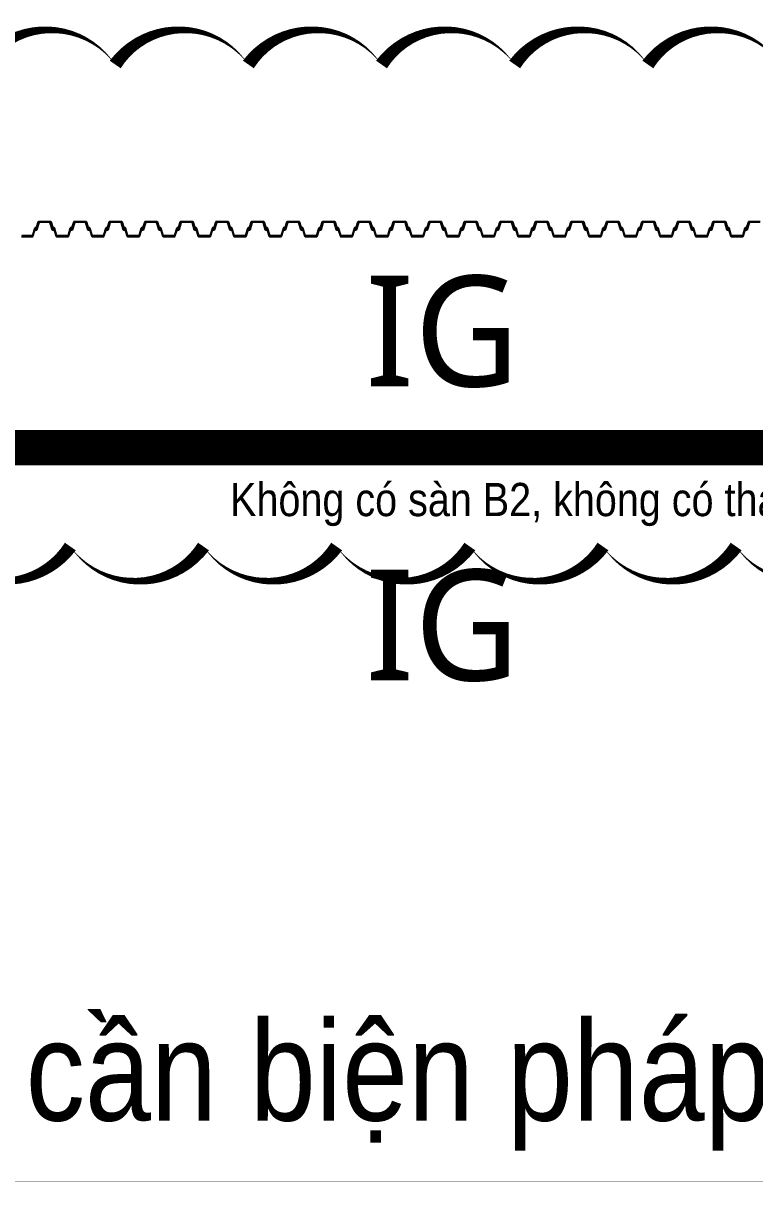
# Model space of a CAD drawing. Header units: millimetres. Extents: x -383953 to 676589, y -101685 to 196247.
# Drawn here: x 164218 to 180700, y -16955 to 9171 of the extents above; entities that cross this region are included whole.
import ezdxf
from ezdxf.enums import TextEntityAlignment as Align

# ---------------------------------------------------------------- set-up
doc = ezdxf.new("R2010")
doc.units = ezdxf.units.MM
doc.layers.add('C-TEXT', color=7, linetype='Continuous')
doc.layers.add('SHEET Pile', color=2, linetype='Continuous')
doc.layers.add('NDC_S_DIM', color=1, linetype='Continuous', lineweight=15)
doc.styles.add('JY-T', font='malgun.ttf')
doc.styles.add('NDC_ARIAL', font='arial.ttf', dxfattribs={"width": 0.85})

msp = doc.modelspace()

# ---------------------------------------------------------------- linework, layer by layer
at = {"layer": 'NDC_S_DIM', "color": 7}
for points in [[(199290, 8240, 0, 300, 0.5205671), (196290, 8240, 0, 300, 0.5205671), (193290, 8240, 0, 300, 0.5205671), (190290, 8240, 0, 300, 0.5205671), (187290, 8240, 0, 300, 0.5205671), (184290, 8240, 0, 300, 0.5205671), (181290, 8240, 0, 300, 0.5205671), (178290, 8240, 0, 300, 0.5205671), (175290, 8240, 0, 300, 0.5205671), (172290, 8240, 0, 300, 0.5205671), (169290, 8240, 0, 300, 0.5205671), (166290, 8240, 0, 300, 0.5205671), (163290, 8240, 0, 300, 0.5205671)], [(162280, -2630, 0, 300, 0.5205671), (165280, -2630, 0, 300, 0.5205671), (168280, -2630, 0, 300, 0.5205671), (171280, -2630, 0, 300, 0.5205671), (174280, -2630, 0, 300, 0.5205671), (177280, -2630, 0, 300, 0.5205671), (180280, -2630, 0, 300, 0.5205671), (183280, -2630, 0, 300, 0.5205671), (186280, -2630, 0, 300, 0.5205671), (189280, -2630, 0, 300, 0.5205671), (192280, -2630, 0, 300, 0.5205671), (195280, -2630, 0, 300, 0.5205671), (198280, -2630, 0, 300, 0.5205671)]]:
    msp.add_lwpolyline(points, format="xyseb", dxfattribs=at)
at = {"layer": 'NDC_S_DIM', "ltscale": 100, "const_width": 800}
msp.add_lwpolyline([(153600, -400), (199400, -400)], dxfattribs=at)
at = {"layer": 'NDC_S_DIM', "color": 7, "const_width": 10}
msp.add_lwpolyline([(147280, -2630), (147280, -16950), (268410, -16950)], dxfattribs=at)
at = {"layer": 'SHEET Pile'}
for points in [[(164177.5, 4360.2), (164422.5, 4360.2, 0.2992329), (164437.4, 4369.9), (164490.9, 4541.1, -0.2992329), (164493.6, 4542.9), (164501, 4542.9, -0.5393699), (164503.7, 4538.8), (164496.3, 4521.5, 0.5393699), (164499, 4517.4), (164506.4, 4517.4, 0.2992329), (164509.1, 4519.2), (164514.8, 4535.2, 0.5351003), (164501, 4555.7), (164493.6, 4555.7, 0.2992329), (164479.2, 4546.2)], [(164479, 4545.9), (164429, 4382.7, -0.2992329), (164414.1, 4372.9), (164185.9, 4372.9, -0.2992329)], [(164879, 4514.4), (164829, 4677.6, 0.2992329), (164814.1, 4687.4), (164585.9, 4687.4, 0.2992329), (164571, 4677.6), (164520.8, 4514.1, -0.2992329), (164506.4, 4504.6), (164499, 4504.6, -0.5351003), (164485.2, 4525.1), (164490.9, 4541.1, -0.2992329), (164493.6, 4542.9), (164501, 4542.9, -0.5393699), (164503.7, 4538.8), (164496.3, 4521.5, 0.5393699), (164499, 4517.4), (164506.4, 4517.4, 0.2992329), (164509.1, 4519.2), (164562.6, 4690.4, -0.2992329), (164577.5, 4700.2), (164822.5, 4700.2, -0.2992329), (164837.4, 4690.4), (164890.9, 4519.2, 0.2992329), (164893.6, 4517.4), (164901, 4517.4, 0.5393699), (164903.7, 4521.5), (164896.3, 4538.8, -0.5393699), (164899, 4542.9), (164906.4, 4542.9, -0.2992329), (164909.1, 4541.1), (164914.8, 4525.1, -0.5351003), (164901, 4504.6), (164893.6, 4504.6, -0.2992329), (164879.2, 4514.1)], [(165279, 4545.9), (165229, 4382.7, -0.2992329), (165214.1, 4372.9), (164985.9, 4372.9, -0.2992329), (164971, 4382.7), (164920.8, 4546.2, 0.2992329), (164906.4, 4555.7), (164899, 4555.7, 0.5351003), (164885.2, 4535.2), (164890.9, 4519.2, 0.2992329), (164893.6, 4517.4), (164901, 4517.4, 0.5393699), (164903.7, 4521.5), (164896.3, 4538.8, -0.5393699), (164899, 4542.9), (164906.4, 4542.9, -0.2992329), (164909.1, 4541.1), (164962.6, 4369.9, 0.2992329), (164977.5, 4360.2), (165222.5, 4360.2, 0.2992329), (165237.4, 4369.9), (165290.9, 4541.1, -0.2992329), (165293.6, 4542.9), (165301, 4542.9, -0.5393699), (165303.7, 4538.8), (165296.3, 4521.5, 0.5393699), (165299, 4517.4), (165306.4, 4517.4, 0.2992329), (165309.1, 4519.2), (165314.8, 4535.2, 0.5351003), (165301, 4555.7), (165293.6, 4555.7, 0.2992329), (165279.2, 4546.2)], [(165679, 4514.4), (165629, 4677.6, 0.2992329), (165614.1, 4687.4), (165385.9, 4687.4, 0.2992329), (165371, 4677.6), (165320.8, 4514.1, -0.2992329), (165306.4, 4504.6), (165299, 4504.6, -0.5351003), (165285.2, 4525.1), (165290.9, 4541.1, -0.2992329), (165293.6, 4542.9), (165301, 4542.9, -0.5393699), (165303.7, 4538.8), (165296.3, 4521.5, 0.5393699), (165299, 4517.4), (165306.4, 4517.4, 0.2992329), (165309.1, 4519.2), (165362.6, 4690.4, -0.2992329), (165377.5, 4700.2), (165622.5, 4700.2, -0.2992329), (165637.4, 4690.4), (165690.9, 4519.2, 0.2992329), (165693.6, 4517.4), (165701, 4517.4, 0.5393699), (165703.7, 4521.5), (165696.3, 4538.8, -0.5393699), (165699, 4542.9), (165706.4, 4542.9, -0.2992329), (165709.1, 4541.1), (165714.8, 4525.1, -0.5351003), (165701, 4504.6), (165693.6, 4504.6, -0.2992329), (165679.2, 4514.1)], [(166079, 4545.9), (166029, 4382.7, -0.2992329), (166014.1, 4372.9), (165785.9, 4372.9, -0.2992329), (165771, 4382.7), (165720.8, 4546.2, 0.2992329), (165706.4, 4555.7), (165699, 4555.7, 0.5351003), (165685.2, 4535.2), (165690.9, 4519.2, 0.2992329), (165693.6, 4517.4), (165701, 4517.4, 0.5393699), (165703.7, 4521.5), (165696.3, 4538.8, -0.5393699), (165699, 4542.9), (165706.4, 4542.9, -0.2992329), (165709.1, 4541.1), (165762.6, 4369.9, 0.2992329), (165777.5, 4360.2), (166022.5, 4360.2, 0.2992329), (166037.4, 4369.9), (166090.9, 4541.1, -0.2992329), (166093.6, 4542.9), (166101, 4542.9, -0.5393699), (166103.7, 4538.8), (166096.3, 4521.5, 0.5393699), (166099, 4517.4), (166106.4, 4517.4, 0.2992329), (166109.1, 4519.2), (166114.8, 4535.2, 0.5351003), (166101, 4555.7), (166093.6, 4555.7, 0.2992329), (166079.2, 4546.2)], [(166479, 4514.4), (166429, 4677.6, 0.2992329), (166414.1, 4687.4), (166185.9, 4687.4, 0.2992329), (166171, 4677.6), (166120.8, 4514.1, -0.2992329), (166106.4, 4504.6), (166099, 4504.6, -0.5351003), (166085.2, 4525.1), (166090.9, 4541.1, -0.2992329), (166093.6, 4542.9), (166101, 4542.9, -0.5393699), (166103.7, 4538.8), (166096.3, 4521.5, 0.5393699), (166099, 4517.4), (166106.4, 4517.4, 0.2992329), (166109.1, 4519.2), (166162.6, 4690.4, -0.2992329), (166177.5, 4700.2), (166422.5, 4700.2, -0.2992329), (166437.4, 4690.4), (166490.9, 4519.2, 0.2992329), (166493.6, 4517.4), (166501, 4517.4, 0.5393699), (166503.7, 4521.5), (166496.3, 4538.8, -0.5393699), (166499, 4542.9), (166506.4, 4542.9, -0.2992329), (166509.1, 4541.1), (166514.8, 4525.1, -0.5351003), (166501, 4504.6), (166493.6, 4504.6, -0.2992329), (166479.2, 4514.1)], [(166879, 4545.9), (166829, 4382.7, -0.2992329), (166814.1, 4372.9), (166585.9, 4372.9, -0.2992329), (166571, 4382.7), (166520.8, 4546.2, 0.2992329), (166506.4, 4555.7), (166499, 4555.7, 0.5351003), (166485.2, 4535.2), (166490.9, 4519.2, 0.2992329), (166493.6, 4517.4), (166501, 4517.4, 0.5393699), (166503.7, 4521.5), (166496.3, 4538.8, -0.5393699), (166499, 4542.9), (166506.4, 4542.9, -0.2992329), (166509.1, 4541.1), (166562.6, 4369.9, 0.2992329), (166577.5, 4360.2), (166822.5, 4360.2, 0.2992329), (166837.4, 4369.9), (166890.9, 4541.1, -0.2992329), (166893.6, 4542.9), (166901, 4542.9, -0.5393699), (166903.7, 4538.8), (166896.3, 4521.5, 0.5393699), (166899, 4517.4), (166906.4, 4517.4, 0.2992329), (166909.1, 4519.2), (166914.8, 4535.2, 0.5351003), (166901, 4555.7), (166893.6, 4555.7, 0.2992329), (166879.2, 4546.2)], [(167279, 4514.4), (167229, 4677.6, 0.2992329), (167214.1, 4687.4), (166985.9, 4687.4, 0.2992329), (166971, 4677.6), (166920.8, 4514.1, -0.2992329), (166906.4, 4504.6), (166899, 4504.6, -0.5351003), (166885.2, 4525.1), (166890.9, 4541.1, -0.2992329), (166893.6, 4542.9), (166901, 4542.9, -0.5393699), (166903.7, 4538.8), (166896.3, 4521.5, 0.5393699), (166899, 4517.4), (166906.4, 4517.4, 0.2992329), (166909.1, 4519.2), (166962.6, 4690.4, -0.2992329), (166977.5, 4700.2), (167222.5, 4700.2, -0.2992329), (167237.4, 4690.4), (167290.9, 4519.2, 0.2992329), (167293.6, 4517.4), (167301, 4517.4, 0.5393699), (167303.7, 4521.5), (167296.3, 4538.8, -0.5393699), (167299, 4542.9), (167306.4, 4542.9, -0.2992329), (167309.1, 4541.1), (167314.8, 4525.1, -0.5351003), (167301, 4504.6), (167293.6, 4504.6, -0.2992329), (167279.2, 4514.1)], [(167679, 4545.9), (167629, 4382.7, -0.2992329), (167614.1, 4372.9), (167385.9, 4372.9, -0.2992329), (167371, 4382.7), (167320.8, 4546.2, 0.2992329), (167306.4, 4555.7), (167299, 4555.7, 0.5351003), (167285.2, 4535.2), (167290.9, 4519.2, 0.2992329), (167293.6, 4517.4), (167301, 4517.4, 0.5393699), (167303.7, 4521.5), (167296.3, 4538.8, -0.5393699), (167299, 4542.9), (167306.4, 4542.9, -0.2992329), (167309.1, 4541.1), (167362.6, 4369.9, 0.2992329), (167377.5, 4360.2), (167622.5, 4360.2, 0.2992329), (167637.4, 4369.9), (167690.9, 4541.1, -0.2992329), (167693.6, 4542.9), (167701, 4542.9, -0.5393699), (167703.7, 4538.8), (167696.3, 4521.5, 0.5393699), (167699, 4517.4), (167706.4, 4517.4, 0.2992329), (167709.1, 4519.2), (167714.8, 4535.2, 0.5351003), (167701, 4555.7), (167693.6, 4555.7, 0.2992329), (167679.2, 4546.2)], [(168079, 4514.4), (168029, 4677.6, 0.2992329), (168014.1, 4687.4), (167785.9, 4687.4, 0.2992329), (167771, 4677.6), (167720.8, 4514.1, -0.2992329), (167706.4, 4504.6), (167699, 4504.6, -0.5351003), (167685.2, 4525.1), (167690.9, 4541.1, -0.2992329), (167693.6, 4542.9), (167701, 4542.9, -0.5393699), (167703.7, 4538.8), (167696.3, 4521.5, 0.5393699), (167699, 4517.4), (167706.4, 4517.4, 0.2992329), (167709.1, 4519.2), (167762.6, 4690.4, -0.2992329), (167777.5, 4700.2), (168022.5, 4700.2, -0.2992329), (168037.4, 4690.4), (168090.9, 4519.2, 0.2992329), (168093.6, 4517.4), (168101, 4517.4, 0.5393699), (168103.7, 4521.5), (168096.3, 4538.8, -0.5393699), (168099, 4542.9), (168106.4, 4542.9, -0.2992329), (168109.1, 4541.1), (168114.8, 4525.1, -0.5351003), (168101, 4504.6), (168093.6, 4504.6, -0.2992329), (168079.2, 4514.1)], [(168479, 4545.9), (168429, 4382.7, -0.2992329), (168414.1, 4372.9), (168185.9, 4372.9, -0.2992329), (168171, 4382.7), (168120.8, 4546.2, 0.2992329), (168106.4, 4555.7), (168099, 4555.7, 0.5351003), (168085.2, 4535.2), (168090.9, 4519.2, 0.2992329), (168093.6, 4517.4), (168101, 4517.4, 0.5393699), (168103.7, 4521.5), (168096.3, 4538.8, -0.5393699), (168099, 4542.9), (168106.4, 4542.9, -0.2992329), (168109.1, 4541.1), (168162.6, 4369.9, 0.2992329), (168177.5, 4360.2), (168422.5, 4360.2, 0.2992329), (168437.4, 4369.9), (168490.9, 4541.1, -0.2992329), (168493.6, 4542.9), (168501, 4542.9, -0.5393699), (168503.7, 4538.8), (168496.3, 4521.5, 0.5393699), (168499, 4517.4), (168506.4, 4517.4, 0.2992329), (168509.1, 4519.2), (168514.8, 4535.2, 0.5351003), (168501, 4555.7), (168493.6, 4555.7, 0.2992329), (168479.2, 4546.2)], [(168879, 4514.4), (168829, 4677.6, 0.2992329), (168814.1, 4687.4), (168585.9, 4687.4, 0.2992329), (168571, 4677.6), (168520.8, 4514.1, -0.2992329), (168506.4, 4504.6), (168499, 4504.6, -0.5351003), (168485.2, 4525.1), (168490.9, 4541.1, -0.2992329), (168493.6, 4542.9), (168501, 4542.9, -0.5393699), (168503.7, 4538.8), (168496.3, 4521.5, 0.5393699), (168499, 4517.4), (168506.4, 4517.4, 0.2992329), (168509.1, 4519.2), (168562.6, 4690.4, -0.2992329), (168577.5, 4700.2), (168822.5, 4700.2, -0.2992329), (168837.4, 4690.4), (168890.9, 4519.2, 0.2992329), (168893.6, 4517.4), (168901, 4517.4, 0.5393699), (168903.7, 4521.5), (168896.3, 4538.8, -0.5393699), (168899, 4542.9), (168906.4, 4542.9, -0.2992329), (168909.1, 4541.1), (168914.8, 4525.1, -0.5351003), (168901, 4504.6), (168893.6, 4504.6, -0.2992329), (168879.2, 4514.1)], [(169279, 4545.9), (169229, 4382.7, -0.2992329), (169214.1, 4372.9), (168985.9, 4372.9, -0.2992329), (168971, 4382.7), (168920.8, 4546.2, 0.2992329), (168906.4, 4555.7), (168899, 4555.7, 0.5351003), (168885.2, 4535.2), (168890.9, 4519.2, 0.2992329), (168893.6, 4517.4), (168901, 4517.4, 0.5393699), (168903.7, 4521.5), (168896.3, 4538.8, -0.5393699), (168899, 4542.9), (168906.4, 4542.9, -0.2992329), (168909.1, 4541.1), (168962.6, 4369.9, 0.2992329), (168977.5, 4360.2), (169222.5, 4360.2, 0.2992329), (169237.4, 4369.9), (169290.9, 4541.1, -0.2992329), (169293.6, 4542.9), (169301, 4542.9, -0.5393699), (169303.7, 4538.8), (169296.3, 4521.5, 0.5393699), (169299, 4517.4), (169306.4, 4517.4, 0.2992329), (169309.1, 4519.2), (169314.8, 4535.2, 0.5351003), (169301, 4555.7), (169293.6, 4555.7, 0.2992329), (169279.2, 4546.2)], [(169679, 4514.4), (169629, 4677.6, 0.2992329), (169614.1, 4687.4), (169385.9, 4687.4, 0.2992329), (169371, 4677.6), (169320.8, 4514.1, -0.2992329), (169306.4, 4504.6), (169299, 4504.6, -0.5351003), (169285.2, 4525.1), (169290.9, 4541.1, -0.2992329), (169293.6, 4542.9), (169301, 4542.9, -0.5393699), (169303.7, 4538.8), (169296.3, 4521.5, 0.5393699), (169299, 4517.4), (169306.4, 4517.4, 0.2992329), (169309.1, 4519.2), (169362.6, 4690.4, -0.2992329), (169377.5, 4700.2), (169622.5, 4700.2, -0.2992329), (169637.4, 4690.4), (169690.9, 4519.2, 0.2992329), (169693.6, 4517.4), (169701, 4517.4, 0.5393699), (169703.7, 4521.5), (169696.3, 4538.8, -0.5393699), (169699, 4542.9), (169706.4, 4542.9, -0.2992329), (169709.1, 4541.1), (169714.8, 4525.1, -0.5351003), (169701, 4504.6), (169693.6, 4504.6, -0.2992329), (169679.2, 4514.1)], [(170079, 4545.9), (170029, 4382.7, -0.2992329), (170014.1, 4372.9), (169785.9, 4372.9, -0.2992329), (169771, 4382.7), (169720.8, 4546.2, 0.2992329), (169706.4, 4555.7), (169699, 4555.7, 0.5351003), (169685.2, 4535.2), (169690.9, 4519.2, 0.2992329), (169693.6, 4517.4), (169701, 4517.4, 0.5393699), (169703.7, 4521.5), (169696.3, 4538.8, -0.5393699), (169699, 4542.9), (169706.4, 4542.9, -0.2992329), (169709.1, 4541.1), (169762.6, 4369.9, 0.2992329), (169777.5, 4360.2), (170022.5, 4360.2, 0.2992329), (170037.4, 4369.9), (170090.9, 4541.1, -0.2992329), (170093.6, 4542.9), (170101, 4542.9, -0.5393699), (170103.7, 4538.8), (170096.3, 4521.5, 0.5393699), (170099, 4517.4), (170106.4, 4517.4, 0.2992329), (170109.1, 4519.2), (170114.8, 4535.2, 0.5351003), (170101, 4555.7), (170093.6, 4555.7, 0.2992329), (170079.2, 4546.2)], [(170479, 4514.4), (170429, 4677.6, 0.2992329), (170414.1, 4687.4), (170185.9, 4687.4, 0.2992329), (170171, 4677.6), (170120.8, 4514.1, -0.2992329), (170106.4, 4504.6), (170099, 4504.6, -0.5351003), (170085.2, 4525.1), (170090.9, 4541.1, -0.2992329), (170093.6, 4542.9), (170101, 4542.9, -0.5393699), (170103.7, 4538.8), (170096.3, 4521.5, 0.5393699), (170099, 4517.4), (170106.4, 4517.4, 0.2992329), (170109.1, 4519.2), (170162.6, 4690.4, -0.2992329), (170177.5, 4700.2), (170422.5, 4700.2, -0.2992329), (170437.4, 4690.4), (170490.9, 4519.2, 0.2992329), (170493.6, 4517.4), (170501, 4517.4, 0.5393699), (170503.7, 4521.5), (170496.3, 4538.8, -0.5393699), (170499, 4542.9), (170506.4, 4542.9, -0.2992329), (170509.1, 4541.1), (170514.8, 4525.1, -0.5351003), (170501, 4504.6), (170493.6, 4504.6, -0.2992329), (170479.2, 4514.1)], [(170879, 4545.9), (170829, 4382.7, -0.2992329), (170814.1, 4372.9), (170585.9, 4372.9, -0.2992329), (170571, 4382.7), (170520.8, 4546.2, 0.2992329), (170506.4, 4555.7), (170499, 4555.7, 0.5351003), (170485.2, 4535.2), (170490.9, 4519.2, 0.2992329), (170493.6, 4517.4), (170501, 4517.4, 0.5393699), (170503.7, 4521.5), (170496.3, 4538.8, -0.5393699), (170499, 4542.9), (170506.4, 4542.9, -0.2992329), (170509.1, 4541.1), (170562.6, 4369.9, 0.2992329), (170577.5, 4360.2), (170822.5, 4360.2, 0.2992329), (170837.4, 4369.9), (170890.9, 4541.1, -0.2992329), (170893.6, 4542.9), (170901, 4542.9, -0.5393699), (170903.7, 4538.8), (170896.3, 4521.5, 0.5393699), (170899, 4517.4), (170906.4, 4517.4, 0.2992329), (170909.1, 4519.2), (170914.8, 4535.2, 0.5351003), (170901, 4555.7), (170893.6, 4555.7, 0.2992329), (170879.2, 4546.2)], [(171279, 4514.4), (171229, 4677.6, 0.2992329), (171214.1, 4687.4), (170985.9, 4687.4, 0.2992329), (170971, 4677.6), (170920.8, 4514.1, -0.2992329), (170906.4, 4504.6), (170899, 4504.6, -0.5351003), (170885.2, 4525.1), (170890.9, 4541.1, -0.2992329), (170893.6, 4542.9), (170901, 4542.9, -0.5393699), (170903.7, 4538.8), (170896.3, 4521.5, 0.5393699), (170899, 4517.4), (170906.4, 4517.4, 0.2992329), (170909.1, 4519.2), (170962.6, 4690.4, -0.2992329), (170977.5, 4700.2), (171222.5, 4700.2, -0.2992329), (171237.4, 4690.4), (171290.9, 4519.2, 0.2992329), (171293.6, 4517.4), (171301, 4517.4, 0.5393699), (171303.7, 4521.5), (171296.3, 4538.8, -0.5393699), (171299, 4542.9), (171306.4, 4542.9, -0.2992329), (171309.1, 4541.1), (171314.8, 4525.1, -0.5351003), (171301, 4504.6), (171293.6, 4504.6, -0.2992329), (171279.2, 4514.1)], [(171679, 4545.9), (171629, 4382.7, -0.2992329), (171614.1, 4372.9), (171385.9, 4372.9, -0.2992329), (171371, 4382.7), (171320.8, 4546.2, 0.2992329), (171306.4, 4555.7), (171299, 4555.7, 0.5351003), (171285.2, 4535.2), (171290.9, 4519.2, 0.2992329), (171293.6, 4517.4), (171301, 4517.4, 0.5393699), (171303.7, 4521.5), (171296.3, 4538.8, -0.5393699), (171299, 4542.9), (171306.4, 4542.9, -0.2992329), (171309.1, 4541.1), (171362.6, 4369.9, 0.2992329), (171377.5, 4360.2), (171622.5, 4360.2, 0.2992329), (171637.4, 4369.9), (171690.9, 4541.1, -0.2992329), (171693.6, 4542.9), (171701, 4542.9, -0.5393699), (171703.7, 4538.8), (171696.3, 4521.5, 0.5393699), (171699, 4517.4), (171706.4, 4517.4, 0.2992329), (171709.1, 4519.2), (171714.8, 4535.2, 0.5351003), (171701, 4555.7), (171693.6, 4555.7, 0.2992329), (171679.2, 4546.2)], [(172079, 4514.4), (172029, 4677.6, 0.2992329), (172014.1, 4687.4), (171785.9, 4687.4, 0.2992329), (171771, 4677.6), (171720.8, 4514.1, -0.2992329), (171706.4, 4504.6), (171699, 4504.6, -0.5351003), (171685.2, 4525.1), (171690.9, 4541.1, -0.2992329), (171693.6, 4542.9), (171701, 4542.9, -0.5393699), (171703.7, 4538.8), (171696.3, 4521.5, 0.5393699), (171699, 4517.4), (171706.4, 4517.4, 0.2992329), (171709.1, 4519.2), (171762.6, 4690.4, -0.2992329), (171777.5, 4700.2), (172022.5, 4700.2, -0.2992329), (172037.4, 4690.4), (172090.9, 4519.2, 0.2992329), (172093.6, 4517.4), (172101, 4517.4, 0.5393699), (172103.7, 4521.5), (172096.3, 4538.8, -0.5393699), (172099, 4542.9), (172106.4, 4542.9, -0.2992329), (172109.1, 4541.1), (172114.8, 4525.1, -0.5351003), (172101, 4504.6), (172093.6, 4504.6, -0.2992329), (172079.2, 4514.1)], [(172479, 4545.9), (172429, 4382.7, -0.2992329), (172414.1, 4372.9), (172185.9, 4372.9, -0.2992329), (172171, 4382.7), (172120.8, 4546.2, 0.2992329), (172106.4, 4555.7), (172099, 4555.7, 0.5351003), (172085.2, 4535.2), (172090.9, 4519.2, 0.2992329), (172093.6, 4517.4), (172101, 4517.4, 0.5393699), (172103.7, 4521.5), (172096.3, 4538.8, -0.5393699), (172099, 4542.9), (172106.4, 4542.9, -0.2992329), (172109.1, 4541.1), (172162.6, 4369.9, 0.2992329), (172177.5, 4360.2), (172422.5, 4360.2, 0.2992329), (172437.4, 4369.9), (172490.9, 4541.1, -0.2992329), (172493.6, 4542.9), (172501, 4542.9, -0.5393699), (172503.7, 4538.8), (172496.3, 4521.5, 0.5393699), (172499, 4517.4), (172506.4, 4517.4, 0.2992329), (172509.1, 4519.2), (172514.8, 4535.2, 0.5351003), (172501, 4555.7), (172493.6, 4555.7, 0.2992329), (172479.2, 4546.2)], [(172879, 4514.4), (172829, 4677.6, 0.2992329), (172814.1, 4687.4), (172585.9, 4687.4, 0.2992329), (172571, 4677.6), (172520.8, 4514.1, -0.2992329), (172506.4, 4504.6), (172499, 4504.6, -0.5351003), (172485.2, 4525.1), (172490.9, 4541.1, -0.2992329), (172493.6, 4542.9), (172501, 4542.9, -0.5393699), (172503.7, 4538.8), (172496.3, 4521.5, 0.5393699), (172499, 4517.4), (172506.4, 4517.4, 0.2992329), (172509.1, 4519.2), (172562.6, 4690.4, -0.2992329), (172577.5, 4700.2), (172822.5, 4700.2, -0.2992329), (172837.4, 4690.4), (172890.9, 4519.2, 0.2992329), (172893.6, 4517.4), (172901, 4517.4, 0.5393699), (172903.7, 4521.5), (172896.3, 4538.8, -0.5393699), (172899, 4542.9), (172906.4, 4542.9, -0.2992329), (172909.1, 4541.1), (172914.8, 4525.1, -0.5351003), (172901, 4504.6), (172893.6, 4504.6, -0.2992329), (172879.2, 4514.1)], [(173279, 4545.9), (173229, 4382.7, -0.2992329), (173214.1, 4372.9), (172985.9, 4372.9, -0.2992329), (172971, 4382.7), (172920.8, 4546.2, 0.2992329), (172906.4, 4555.7), (172899, 4555.7, 0.5351003), (172885.2, 4535.2), (172890.9, 4519.2, 0.2992329), (172893.6, 4517.4), (172901, 4517.4, 0.5393699), (172903.7, 4521.5), (172896.3, 4538.8, -0.5393699), (172899, 4542.9), (172906.4, 4542.9, -0.2992329), (172909.1, 4541.1), (172962.6, 4369.9, 0.2992329), (172977.5, 4360.2), (173222.5, 4360.2, 0.2992329), (173237.4, 4369.9), (173290.9, 4541.1, -0.2992329), (173293.6, 4542.9), (173301, 4542.9, -0.5393699), (173303.7, 4538.8), (173296.3, 4521.5, 0.5393699), (173299, 4517.4), (173306.4, 4517.4, 0.2992329), (173309.1, 4519.2), (173314.8, 4535.2, 0.5351003), (173301, 4555.7), (173293.6, 4555.7, 0.2992329), (173279.2, 4546.2)], [(173679, 4514.4), (173629, 4677.6, 0.2992329), (173614.1, 4687.4), (173385.9, 4687.4, 0.2992329), (173371, 4677.6), (173320.8, 4514.1, -0.2992329), (173306.4, 4504.6), (173299, 4504.6, -0.5351003), (173285.2, 4525.1), (173290.9, 4541.1, -0.2992329), (173293.6, 4542.9), (173301, 4542.9, -0.5393699), (173303.7, 4538.8), (173296.3, 4521.5, 0.5393699), (173299, 4517.4), (173306.4, 4517.4, 0.2992329), (173309.1, 4519.2), (173362.6, 4690.4, -0.2992329), (173377.5, 4700.2), (173622.5, 4700.2, -0.2992329), (173637.4, 4690.4), (173690.9, 4519.2, 0.2992329), (173693.6, 4517.4), (173701, 4517.4, 0.5393699), (173703.7, 4521.5), (173696.3, 4538.8, -0.5393699), (173699, 4542.9), (173706.4, 4542.9, -0.2992329), (173709.1, 4541.1), (173714.8, 4525.1, -0.5351003), (173701, 4504.6), (173693.6, 4504.6, -0.2992329), (173679.2, 4514.1)], [(174079, 4545.9), (174029, 4382.7, -0.2992329), (174014.1, 4372.9), (173785.9, 4372.9, -0.2992329), (173771, 4382.7), (173720.8, 4546.2, 0.2992329), (173706.4, 4555.7), (173699, 4555.7, 0.5351003), (173685.2, 4535.2), (173690.9, 4519.2, 0.2992329), (173693.6, 4517.4), (173701, 4517.4, 0.5393699), (173703.7, 4521.5), (173696.3, 4538.8, -0.5393699), (173699, 4542.9), (173706.4, 4542.9, -0.2992329), (173709.1, 4541.1), (173762.6, 4369.9, 0.2992329), (173777.5, 4360.2), (174022.5, 4360.2, 0.2992329), (174037.4, 4369.9), (174090.9, 4541.1, -0.2992329), (174093.6, 4542.9), (174101, 4542.9, -0.5393699), (174103.7, 4538.8), (174096.3, 4521.5, 0.5393699), (174099, 4517.4), (174106.4, 4517.4, 0.2992329), (174109.1, 4519.2), (174114.8, 4535.2, 0.5351003), (174101, 4555.7), (174093.6, 4555.7, 0.2992329), (174079.2, 4546.2)], [(174479, 4514.4), (174429, 4677.6, 0.2992329), (174414.1, 4687.4), (174185.9, 4687.4, 0.2992329), (174171, 4677.6), (174120.8, 4514.1, -0.2992329), (174106.4, 4504.6), (174099, 4504.6, -0.5351003), (174085.2, 4525.1), (174090.9, 4541.1, -0.2992329), (174093.6, 4542.9), (174101, 4542.9, -0.5393699), (174103.7, 4538.8), (174096.3, 4521.5, 0.5393699), (174099, 4517.4), (174106.4, 4517.4, 0.2992329), (174109.1, 4519.2), (174162.6, 4690.4, -0.2992329), (174177.5, 4700.2), (174422.5, 4700.2, -0.2992329), (174437.4, 4690.4), (174490.9, 4519.2, 0.2992329), (174493.6, 4517.4), (174501, 4517.4, 0.5393699), (174503.7, 4521.5), (174496.3, 4538.8, -0.5393699), (174499, 4542.9), (174506.4, 4542.9, -0.2992329), (174509.1, 4541.1), (174514.8, 4525.1, -0.5351003), (174501, 4504.6), (174493.6, 4504.6, -0.2992329), (174479.2, 4514.1)], [(174879, 4545.9), (174829, 4382.7, -0.2992329), (174814.1, 4372.9), (174585.9, 4372.9, -0.2992329), (174571, 4382.7), (174520.8, 4546.2, 0.2992329), (174506.4, 4555.7), (174499, 4555.7, 0.5351003), (174485.2, 4535.2), (174490.9, 4519.2, 0.2992329), (174493.6, 4517.4), (174501, 4517.4, 0.5393699), (174503.7, 4521.5), (174496.3, 4538.8, -0.5393699), (174499, 4542.9), (174506.4, 4542.9, -0.2992329), (174509.1, 4541.1), (174562.6, 4369.9, 0.2992329), (174577.5, 4360.2), (174822.5, 4360.2, 0.2992329), (174837.4, 4369.9), (174890.9, 4541.1, -0.2992329), (174893.6, 4542.9), (174901, 4542.9, -0.5393699), (174903.7, 4538.8), (174896.3, 4521.5, 0.5393699), (174899, 4517.4), (174906.4, 4517.4, 0.2992329), (174909.1, 4519.2), (174914.8, 4535.2, 0.5351003), (174901, 4555.7), (174893.6, 4555.7, 0.2992329), (174879.2, 4546.2)], [(175279, 4514.4), (175229, 4677.6, 0.2992329), (175214.1, 4687.4), (174985.9, 4687.4, 0.2992329), (174971, 4677.6), (174920.8, 4514.1, -0.2992329), (174906.4, 4504.6), (174899, 4504.6, -0.5351003), (174885.2, 4525.1), (174890.9, 4541.1, -0.2992329), (174893.6, 4542.9), (174901, 4542.9, -0.5393699), (174903.7, 4538.8), (174896.3, 4521.5, 0.5393699), (174899, 4517.4), (174906.4, 4517.4, 0.2992329), (174909.1, 4519.2), (174962.6, 4690.4, -0.2992329), (174977.5, 4700.2), (175222.5, 4700.2, -0.2992329), (175237.4, 4690.4), (175290.9, 4519.2, 0.2992329), (175293.6, 4517.4), (175301, 4517.4, 0.5393699), (175303.7, 4521.5), (175296.3, 4538.8, -0.5393699), (175299, 4542.9), (175306.4, 4542.9, -0.2992329), (175309.1, 4541.1), (175314.8, 4525.1, -0.5351003), (175301, 4504.6), (175293.6, 4504.6, -0.2992329), (175279.2, 4514.1)], [(175679, 4545.9), (175629, 4382.7, -0.2992329), (175614.1, 4372.9), (175385.9, 4372.9, -0.2992329), (175371, 4382.7), (175320.8, 4546.2, 0.2992329), (175306.4, 4555.7), (175299, 4555.7, 0.5351003), (175285.2, 4535.2), (175290.9, 4519.2, 0.2992329), (175293.6, 4517.4), (175301, 4517.4, 0.5393699), (175303.7, 4521.5), (175296.3, 4538.8, -0.5393699), (175299, 4542.9), (175306.4, 4542.9, -0.2992329), (175309.1, 4541.1), (175362.6, 4369.9, 0.2992329), (175377.5, 4360.2), (175622.5, 4360.2, 0.2992329), (175637.4, 4369.9), (175690.9, 4541.1, -0.2992329), (175693.6, 4542.9), (175701, 4542.9, -0.5393699), (175703.7, 4538.8), (175696.3, 4521.5, 0.5393699), (175699, 4517.4), (175706.4, 4517.4, 0.2992329), (175709.1, 4519.2), (175714.8, 4535.2, 0.5351003), (175701, 4555.7), (175693.6, 4555.7, 0.2992329), (175679.2, 4546.2)], [(176079, 4514.4), (176029, 4677.6, 0.2992329), (176014.1, 4687.4), (175785.9, 4687.4, 0.2992329), (175771, 4677.6), (175720.8, 4514.1, -0.2992329), (175706.4, 4504.6), (175699, 4504.6, -0.5351003), (175685.2, 4525.1), (175690.9, 4541.1, -0.2992329), (175693.6, 4542.9), (175701, 4542.9, -0.5393699), (175703.7, 4538.8), (175696.3, 4521.5, 0.5393699), (175699, 4517.4), (175706.4, 4517.4, 0.2992329), (175709.1, 4519.2), (175762.6, 4690.4, -0.2992329), (175777.5, 4700.2), (176022.5, 4700.2, -0.2992329), (176037.4, 4690.4), (176090.9, 4519.2, 0.2992329), (176093.6, 4517.4), (176101, 4517.4, 0.5393699), (176103.7, 4521.5), (176096.3, 4538.8, -0.5393699), (176099, 4542.9), (176106.4, 4542.9, -0.2992329), (176109.1, 4541.1), (176114.8, 4525.1, -0.5351003), (176101, 4504.6), (176093.6, 4504.6, -0.2992329), (176079.2, 4514.1)], [(176479, 4545.9), (176429, 4382.7, -0.2992329), (176414.1, 4372.9), (176185.9, 4372.9, -0.2992329), (176171, 4382.7), (176120.8, 4546.2, 0.2992329), (176106.4, 4555.7), (176099, 4555.7, 0.5351003), (176085.2, 4535.2), (176090.9, 4519.2, 0.2992329), (176093.6, 4517.4), (176101, 4517.4, 0.5393699), (176103.7, 4521.5), (176096.3, 4538.8, -0.5393699), (176099, 4542.9), (176106.4, 4542.9, -0.2992329), (176109.1, 4541.1), (176162.6, 4369.9, 0.2992329), (176177.5, 4360.2), (176422.5, 4360.2, 0.2992329), (176437.4, 4369.9), (176490.9, 4541.1, -0.2992329), (176493.6, 4542.9), (176501, 4542.9, -0.5393699), (176503.7, 4538.8), (176496.3, 4521.5, 0.5393699), (176499, 4517.4), (176506.4, 4517.4, 0.2992329), (176509.1, 4519.2), (176514.8, 4535.2, 0.5351003), (176501, 4555.7), (176493.6, 4555.7, 0.2992329), (176479.2, 4546.2)], [(176879, 4514.4), (176829, 4677.6, 0.2992329), (176814.1, 4687.4), (176585.9, 4687.4, 0.2992329), (176571, 4677.6), (176520.8, 4514.1, -0.2992329), (176506.4, 4504.6), (176499, 4504.6, -0.5351003), (176485.2, 4525.1), (176490.9, 4541.1, -0.2992329), (176493.6, 4542.9), (176501, 4542.9, -0.5393699), (176503.7, 4538.8), (176496.3, 4521.5, 0.5393699), (176499, 4517.4), (176506.4, 4517.4, 0.2992329), (176509.1, 4519.2), (176562.6, 4690.4, -0.2992329), (176577.5, 4700.2), (176822.5, 4700.2, -0.2992329), (176837.4, 4690.4), (176890.9, 4519.2, 0.2992329), (176893.6, 4517.4), (176901, 4517.4, 0.5393699), (176903.7, 4521.5), (176896.3, 4538.8, -0.5393699), (176899, 4542.9), (176906.4, 4542.9, -0.2992329), (176909.1, 4541.1), (176914.8, 4525.1, -0.5351003), (176901, 4504.6), (176893.6, 4504.6, -0.2992329), (176879.2, 4514.1)], [(177279, 4545.9), (177229, 4382.7, -0.2992329), (177214.1, 4372.9), (176985.9, 4372.9, -0.2992329), (176971, 4382.7), (176920.8, 4546.2, 0.2992329), (176906.4, 4555.7), (176899, 4555.7, 0.5351003), (176885.2, 4535.2), (176890.9, 4519.2, 0.2992329), (176893.6, 4517.4), (176901, 4517.4, 0.5393699), (176903.7, 4521.5), (176896.3, 4538.8, -0.5393699), (176899, 4542.9), (176906.4, 4542.9, -0.2992329), (176909.1, 4541.1), (176962.6, 4369.9, 0.2992329), (176977.5, 4360.2), (177222.5, 4360.2, 0.2992329), (177237.4, 4369.9), (177290.9, 4541.1, -0.2992329), (177293.6, 4542.9), (177301, 4542.9, -0.5393699), (177303.7, 4538.8), (177296.3, 4521.5, 0.5393699), (177299, 4517.4), (177306.4, 4517.4, 0.2992329), (177309.1, 4519.2), (177314.8, 4535.2, 0.5351003), (177301, 4555.7), (177293.6, 4555.7, 0.2992329), (177279.2, 4546.2)], [(177679, 4514.4), (177629, 4677.6, 0.2992329), (177614.1, 4687.4), (177385.9, 4687.4, 0.2992329), (177371, 4677.6), (177320.8, 4514.1, -0.2992329), (177306.4, 4504.6), (177299, 4504.6, -0.5351003), (177285.2, 4525.1), (177290.9, 4541.1, -0.2992329), (177293.6, 4542.9), (177301, 4542.9, -0.5393699), (177303.7, 4538.8), (177296.3, 4521.5, 0.5393699), (177299, 4517.4), (177306.4, 4517.4, 0.2992329), (177309.1, 4519.2), (177362.6, 4690.4, -0.2992329), (177377.5, 4700.2), (177622.5, 4700.2, -0.2992329), (177637.4, 4690.4), (177690.9, 4519.2, 0.2992329), (177693.6, 4517.4), (177701, 4517.4, 0.5393699), (177703.7, 4521.5), (177696.3, 4538.8, -0.5393699), (177699, 4542.9), (177706.4, 4542.9, -0.2992329), (177709.1, 4541.1), (177714.8, 4525.1, -0.5351003), (177701, 4504.6), (177693.6, 4504.6, -0.2992329), (177679.2, 4514.1)], [(178079, 4545.9), (178029, 4382.7, -0.2992329), (178014.1, 4372.9), (177785.9, 4372.9, -0.2992329), (177771, 4382.7), (177720.8, 4546.2, 0.2992329), (177706.4, 4555.7), (177699, 4555.7, 0.5351003), (177685.2, 4535.2), (177690.9, 4519.2, 0.2992329), (177693.6, 4517.4), (177701, 4517.4, 0.5393699), (177703.7, 4521.5), (177696.3, 4538.8, -0.5393699), (177699, 4542.9), (177706.4, 4542.9, -0.2992329), (177709.1, 4541.1), (177762.6, 4369.9, 0.2992329), (177777.5, 4360.2), (178022.5, 4360.2, 0.2992329), (178037.4, 4369.9), (178090.9, 4541.1, -0.2992329), (178093.6, 4542.9), (178101, 4542.9, -0.5393699), (178103.7, 4538.8), (178096.3, 4521.5, 0.5393699), (178099, 4517.4), (178106.4, 4517.4, 0.2992329), (178109.1, 4519.2), (178114.8, 4535.2, 0.5351003), (178101, 4555.7), (178093.6, 4555.7, 0.2992329), (178079.2, 4546.2)], [(178479, 4514.4), (178429, 4677.6, 0.2992329), (178414.1, 4687.4), (178185.9, 4687.4, 0.2992329), (178171, 4677.6), (178120.8, 4514.1, -0.2992329), (178106.4, 4504.6), (178099, 4504.6, -0.5351003), (178085.2, 4525.1), (178090.9, 4541.1, -0.2992329), (178093.6, 4542.9), (178101, 4542.9, -0.5393699), (178103.7, 4538.8), (178096.3, 4521.5, 0.5393699), (178099, 4517.4), (178106.4, 4517.4, 0.2992329), (178109.1, 4519.2), (178162.6, 4690.4, -0.2992329), (178177.5, 4700.2), (178422.5, 4700.2, -0.2992329), (178437.4, 4690.4), (178490.9, 4519.2, 0.2992329), (178493.6, 4517.4), (178501, 4517.4, 0.5393699), (178503.7, 4521.5), (178496.3, 4538.8, -0.5393699), (178499, 4542.9), (178506.4, 4542.9, -0.2992329), (178509.1, 4541.1), (178514.8, 4525.1, -0.5351003), (178501, 4504.6), (178493.6, 4504.6, -0.2992329), (178479.2, 4514.1)], [(178879, 4545.9), (178829, 4382.7, -0.2992329), (178814.1, 4372.9), (178585.9, 4372.9, -0.2992329), (178571, 4382.7), (178520.8, 4546.2, 0.2992329), (178506.4, 4555.7), (178499, 4555.7, 0.5351003), (178485.2, 4535.2), (178490.9, 4519.2, 0.2992329), (178493.6, 4517.4), (178501, 4517.4, 0.5393699), (178503.7, 4521.5), (178496.3, 4538.8, -0.5393699), (178499, 4542.9), (178506.4, 4542.9, -0.2992329), (178509.1, 4541.1), (178562.6, 4369.9, 0.2992329), (178577.5, 4360.2), (178822.5, 4360.2, 0.2992329), (178837.4, 4369.9), (178890.9, 4541.1, -0.2992329), (178893.6, 4542.9), (178901, 4542.9, -0.5393699), (178903.7, 4538.8), (178896.3, 4521.5, 0.5393699), (178899, 4517.4), (178906.4, 4517.4, 0.2992329), (178909.1, 4519.2), (178914.8, 4535.2, 0.5351003), (178901, 4555.7), (178893.6, 4555.7, 0.2992329), (178879.2, 4546.2)], [(179279, 4514.4), (179229, 4677.6, 0.2992329), (179214.1, 4687.4), (178985.9, 4687.4, 0.2992329), (178971, 4677.6), (178920.8, 4514.1, -0.2992329), (178906.4, 4504.6), (178899, 4504.6, -0.5351003), (178885.2, 4525.1), (178890.9, 4541.1, -0.2992329), (178893.6, 4542.9), (178901, 4542.9, -0.5393699), (178903.7, 4538.8), (178896.3, 4521.5, 0.5393699), (178899, 4517.4), (178906.4, 4517.4, 0.2992329), (178909.1, 4519.2), (178962.6, 4690.4, -0.2992329), (178977.5, 4700.2), (179222.5, 4700.2, -0.2992329), (179237.4, 4690.4), (179290.9, 4519.2, 0.2992329), (179293.6, 4517.4), (179301, 4517.4, 0.5393699), (179303.7, 4521.5), (179296.3, 4538.8, -0.5393699), (179299, 4542.9), (179306.4, 4542.9, -0.2992329), (179309.1, 4541.1), (179314.8, 4525.1, -0.5351003), (179301, 4504.6), (179293.6, 4504.6, -0.2992329), (179279.2, 4514.1)], [(179679, 4545.9), (179629, 4382.7, -0.2992329), (179614.1, 4372.9), (179385.9, 4372.9, -0.2992329), (179371, 4382.7), (179320.8, 4546.2, 0.2992329), (179306.4, 4555.7), (179299, 4555.7, 0.5351003), (179285.2, 4535.2), (179290.9, 4519.2, 0.2992329), (179293.6, 4517.4), (179301, 4517.4, 0.5393699), (179303.7, 4521.5), (179296.3, 4538.8, -0.5393699), (179299, 4542.9), (179306.4, 4542.9, -0.2992329), (179309.1, 4541.1), (179362.6, 4369.9, 0.2992329), (179377.5, 4360.2), (179622.5, 4360.2, 0.2992329), (179637.4, 4369.9), (179690.9, 4541.1, -0.2992329), (179693.6, 4542.9), (179701, 4542.9, -0.5393699), (179703.7, 4538.8), (179696.3, 4521.5, 0.5393699), (179699, 4517.4), (179706.4, 4517.4, 0.2992329), (179709.1, 4519.2), (179714.8, 4535.2, 0.5351003), (179701, 4555.7), (179693.6, 4555.7, 0.2992329), (179679.2, 4546.2)], [(180079, 4514.4), (180029, 4677.6, 0.2992329), (180014.1, 4687.4), (179785.9, 4687.4, 0.2992329), (179771, 4677.6), (179720.8, 4514.1, -0.2992329), (179706.4, 4504.6), (179699, 4504.6, -0.5351003), (179685.2, 4525.1), (179690.9, 4541.1, -0.2992329), (179693.6, 4542.9), (179701, 4542.9, -0.5393699), (179703.7, 4538.8), (179696.3, 4521.5, 0.5393699), (179699, 4517.4), (179706.4, 4517.4, 0.2992329), (179709.1, 4519.2), (179762.6, 4690.4, -0.2992329), (179777.5, 4700.2), (180022.5, 4700.2, -0.2992329), (180037.4, 4690.4), (180090.9, 4519.2, 0.2992329), (180093.6, 4517.4), (180101, 4517.4, 0.5393699), (180103.7, 4521.5), (180096.3, 4538.8, -0.5393699), (180099, 4542.9), (180106.4, 4542.9, -0.2992329), (180109.1, 4541.1), (180114.8, 4525.1, -0.5351003), (180101, 4504.6), (180093.6, 4504.6, -0.2992329), (180079.2, 4514.1)], [(180479, 4545.9), (180429, 4382.7, -0.2992329), (180414.1, 4372.9), (180185.9, 4372.9, -0.2992329), (180171, 4382.7), (180120.8, 4546.2, 0.2992329), (180106.4, 4555.7), (180099, 4555.7, 0.5351003), (180085.2, 4535.2), (180090.9, 4519.2, 0.2992329), (180093.6, 4517.4), (180101, 4517.4, 0.5393699), (180103.7, 4521.5), (180096.3, 4538.8, -0.5393699), (180099, 4542.9), (180106.4, 4542.9, -0.2992329), (180109.1, 4541.1), (180162.6, 4369.9, 0.2992329), (180177.5, 4360.2), (180422.5, 4360.2, 0.2992329), (180437.4, 4369.9), (180490.9, 4541.1, -0.2992329), (180493.6, 4542.9), (180501, 4542.9, -0.5393699), (180503.7, 4538.8), (180496.3, 4521.5, 0.5393699), (180499, 4517.4), (180506.4, 4517.4, 0.2992329), (180509.1, 4519.2), (180514.8, 4535.2, 0.5351003), (180501, 4555.7), (180493.6, 4555.7, 0.2992329), (180479.2, 4546.2)], [(180814.1, 4687.4), (180585.9, 4687.4, 0.2992329), (180571, 4677.6), (180520.8, 4514.1, -0.2992329), (180506.4, 4504.6), (180499, 4504.6, -0.5351003), (180485.2, 4525.1), (180490.9, 4541.1, -0.2992329), (180493.6, 4542.9), (180501, 4542.9, -0.5393699), (180503.7, 4538.8), (180496.3, 4521.5, 0.5393699), (180499, 4517.4), (180506.4, 4517.4, 0.2992329), (180509.1, 4519.2), (180562.6, 4690.4, -0.2992329), (180577.5, 4700.2), (180822.5, 4700.2, -0.2992329)]]:
    msp.add_lwpolyline(points, format="xyb", dxfattribs=at)

# ---------------------------------------------------------------- texts
at = {"layer": 'C-TEXT', "color": 1, "style": 'JY-T'}
for p in [(173660, 2230), (173660, -4400)]:
    msp.add_text('IG', height=2500, dxfattribs=at).set_placement(p, align=Align.MIDDLE_CENTER)
at = {"layer": 'NDC_S_DIM', "ltscale": 100, "style": 'NDC_ARIAL', "width": 0.85}
msp.add_text('Không có sàn B2, không có thanh chống', height=750, dxfattribs=at).set_placement((168879, -1570), align=Align.MIDDLE_LEFT)
at = {"layer": 'NDC_S_DIM', "color": 7, "style": 'NDC_ARIAL', "width": 0.85}
msp.add_text('Khu vực này cần biện pháp bổ sung giằng chống hoặc giảm lớp đất phía trên do đào sâu sát chân tường vây', height=2250, dxfattribs=at).set_placement((148527.1, -14450), align=Align.MIDDLE_LEFT)

doc.saveas('drawing.dxf')
